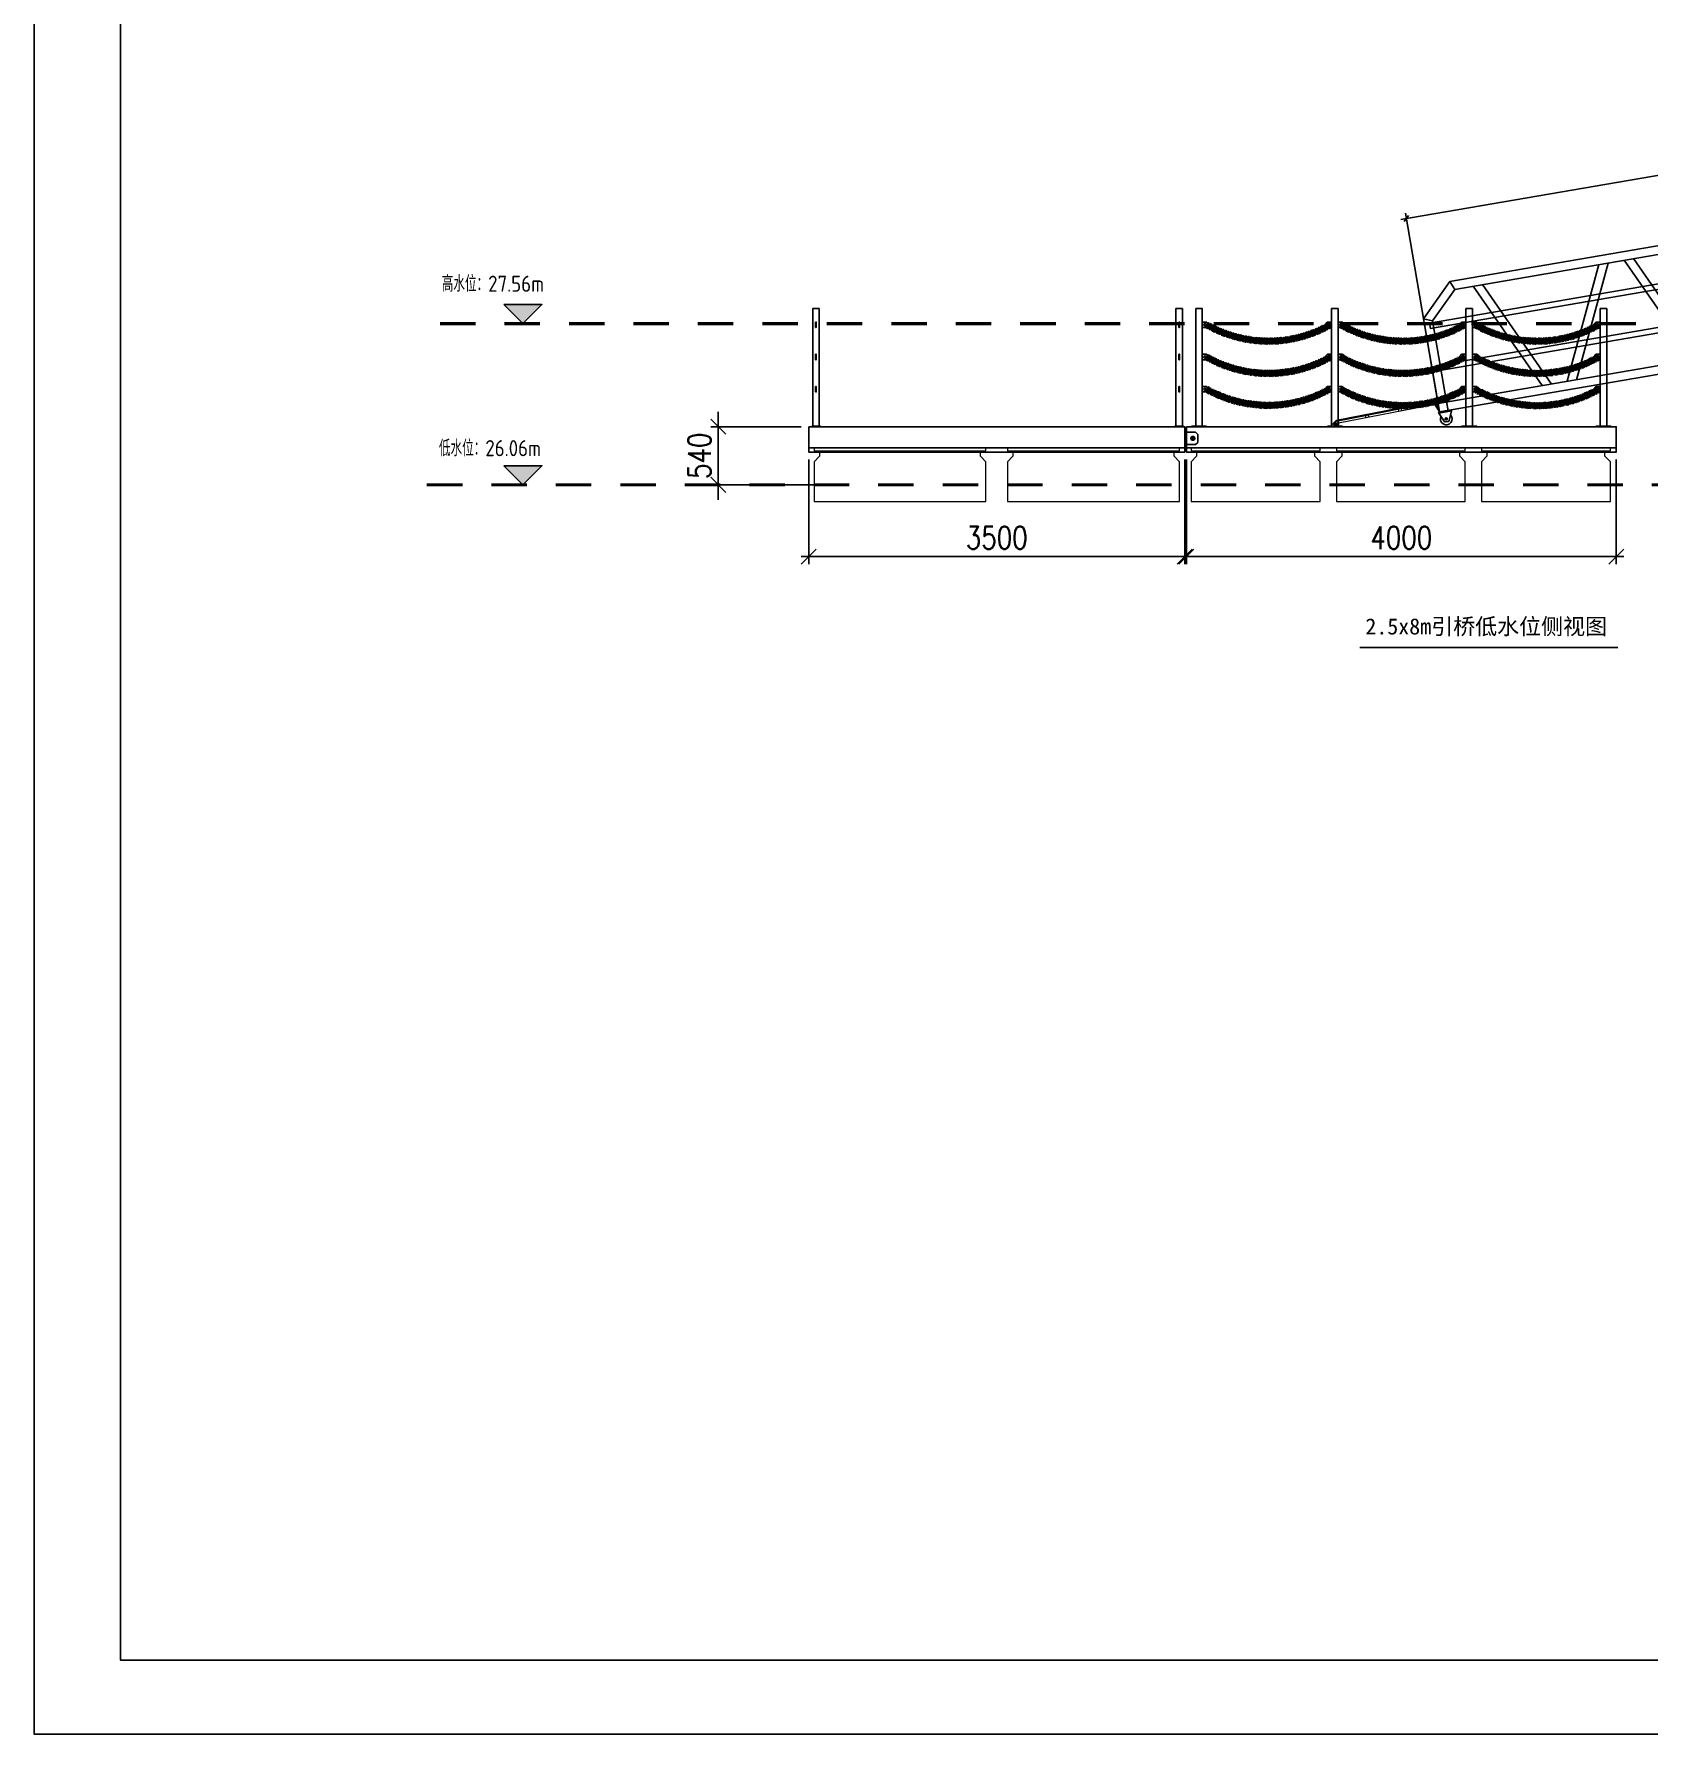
# Model space of a CAD drawing. Extents: x 8238 to 123366, y -35216 to 128109.
# Drawn here: x 75118 to 90148, y 29665 to 45485 of the extents above; entities that cross this region are included whole.
import ezdxf
from ezdxf.enums import TextEntityAlignment as Align

# ---------------------------------------------------------------- set-up
doc = ezdxf.new("R2010")
doc.units = 0
doc.header["$LTSCALE"] = 1000
doc.header["$MEASUREMENT"] = 0
doc.linetypes.add('CENTER', pattern=[2, 1.25, -0.25, 0.25, -0.25])
doc.linetypes.add('CENTER2', pattern=[28.575, 19.05, -3.175, 3.175, -3.175])
for name, color, linetype, lineweight in [('CAXA0', 7, 'Continuous', 70), ('图框', 7, 'Continuous', 13), ('文本', 3, 'Continuous', 13), ('浮箱', 160, 'Continuous', 20), ('铝斜撑', 241, 'Continuous', 9)]:
    doc.layers.add(name, color=color, linetype=linetype, lineweight=lineweight)
for name, color, linetype in [('hjh350-1200', 170, 'Continuous'), ('铝横梁', 220, 'Continuous'), ('铝通', 4, 'Continuous')]:
    doc.layers.add(name, color=color, linetype=linetype)
doc.styles.add('HZTXT', font='txtw.shx', dxfattribs={"width": 0.8, "bigfont": 'hztxtw.shx'})
doc.styles.get("Standard").update_dxf_attribs({"font": 'gbenor.shx', "bigfont": 'gbcbig.shx'})
doc.styles.add('宋体', font='')
doc.styles.get('宋体').set_extended_font_data('SimSun')
doc.dimstyles.new('DIM-50', dxfattribs={"dimscale": 50, "dimtxt": 3, "dimasz": 1, "dimexe": 1, "dimexo": 1, "dimgap": 1, "dimtad": 1, "dimdec": 1, "dimdsep": 46, "dimtxsty": 'HZTXT', "dimblk": 'OBLIQUE', "dimblk1": 'ARCHTICK', "dimblk2": 'OBLIQUE', "dimcen": 0, "dimdle": 1, "dimclrd": 9, "dimclre": 9, "dimclrt": 2, "dimadec": 1, "dimazin": 0, "dimtfac": 1, "dimtdec": 1, "dimtix": 1, "dimtmove": 2, "dimatfit": 3, "dimldrblk": 'OBLIQUE', "dimfxl": 15, "dimtolj": 1, "dimtzin": 0, "dimarcsym": 1})
doc.dimstyles.new('DIM-70', dxfattribs={"dimscale": 70, "dimtxt": 3, "dimasz": 2, "dimexe": 1, "dimexo": 1, "dimgap": 1, "dimtad": 1, "dimdec": 1, "dimdsep": 46, "dimtxsty": 'HZTXT', "dimblk": 'OBLIQUE', "dimcen": 0, "dimdle": 1, "dimclrd": 9, "dimclre": 9, "dimclrt": 2, "dimadec": 1, "dimazin": 0, "dimtfac": 1, "dimtdec": 1, "dimtix": 1, "dimtmove": 2, "dimatfit": 3, "dimldrblk": 'OBLIQUE', "dimfxl": 15, "dimtolj": 1, "dimtzin": 0, "dimarcsym": 1})

# ---------------------------------------------------------------- blocks, each defined once
blk = doc.blocks.new('*U341')
at = {"color": 5, "const_width": 30}
blk.add_lwpolyline([(166, 0), (-166, 0)], dxfattribs=at)
blk = doc.blocks.new('*U342')
at = {"color": 0, "linetype": 'ByBlock', "lineweight": -2, "transparency": 16777216}
for p in [(0, 0), (600, 0), (1200, 0), (1800, 0), (2400, 0), (3000, 0), (3600, 0), (4200, 0), (4800, 0), (5400, 0), (6000, 0), (6600, 0), (7200, 0), (7800, 0), (8400, 0), (9000, 0), (9600, 0), (10200, 0), (10800, 0), (11400, 0), (12000, 0), (12600, 0), (13200, 0)]:
    blk.add_blockref('*U341', p, dxfattribs=at)
blk = doc.blocks.new('*U339')
at = {"color": 5, "const_width": 30}
blk.add_lwpolyline([(166, 0), (-166, 0)], dxfattribs=at)
blk = doc.blocks.new('*U340')
at = {"color": 0, "linetype": 'ByBlock', "lineweight": -2, "transparency": 16777216}
for p in [(0, 0), (600, 0), (1200, 0), (1800, 0), (2400, 0), (3000, 0), (3600, 0), (4200, 0), (4800, 0), (5400, 0), (6000, 0), (6600, 0), (7200, 0), (7800, 0), (8400, 0), (9000, 0), (9600, 0), (10200, 0), (10800, 0), (11400, 0), (12000, 0), (12600, 0), (13200, 0), (13800, 0), (14400, 0), (15000, 0), (15600, 0), (16200, 0)]:
    blk.add_blockref('*U339', p, dxfattribs=at)
blk = doc.blocks.new('GW-R')
at = {"color": 3, "linetype": 'CENTER2'}
for p, q in [((8398, 1960), (8368, 1960)), ((8383, 1945), (8383, 1975))]:
    blk.add_line(p, q, dxfattribs=at)
at = {"color": 1, "linetype": 'CENTER', "ltscale": 0.52}
for p, q in [((8369, 1960), (8397, 1960)), ((8383, 1974), (8383, 1946))]:
    blk.add_line(p, q, dxfattribs=at)
blk.add_lwpolyline([(8443, 2035), (8323, 2035), (8323, 2025), (8443, 2025)], close=True)
at = {"color": 0}
for points in [[(8360, 1942), (8323, 2025)], [(8406, 1942), (8443, 2025)]]:
    blk.add_lwpolyline(points, dxfattribs=at)
blk.add_lwpolyline([(8406, 1942, -0.317501), (8397, 1935), (8370, 1935, -0.317501), (8360, 1942)], format="xyb")
blk.add_circle((8383, 1960), 9)
blk.add_circle((8383, 1960), 9)
blk.add_arc((8383, 1960), 55, 144.9944, 35.0056)
blk = doc.blocks.new('A$C1CD0366B')
at = {"color": 1, "linetype": 'CENTER', "ltscale": 0.52}
for p, q in [((46, 50), (74, 50)), ((60, 36), (60, 64))]:
    blk.add_line(p, q, dxfattribs=at)
blk.add_lwpolyline([(0, 100), (0, 0), (10, 0), (10, 100)], close=True)
blk.add_lwpolyline([(10, 100), (87, 74, -0.315452), (90, 69), (90, 31, -0.315452), (87, 26), (10, 0)], format="xyb")
blk.add_circle((60, 50), 11)
blk = doc.blocks.new('*U283')
at = {"layer": '铝横梁'}
for points in [[(-163, -510), (-638, 510)], [(-75, -510), (-550, 510)], [(75, -510), (550, 510)], [(163, -510), (638, 510)]]:
    blk.add_lwpolyline(points, dxfattribs=at)
blk = doc.blocks.new('*U284')
at = {"color": 0, "linetype": 'ByBlock', "lineweight": -2, "transparency": 16777216}
for p in [(0, 0), (1427, 0), (2854, 0), (4281, 0), (5708, 0)]:
    blk.add_blockref('*U283', p, dxfattribs=at)
blk = doc.blocks.new('GW')
at = {"color": 3}
for points in [[(1209734, 2417378), (1209734, 2418178), (1209434, 2418478), (1202034, 2418478), (1201734, 2418178), (1201734, 2417378)], [(1209654, 2417378), (1209654, 2418145), (1209401, 2418398), (1202067, 2418398), (1201814, 2418145), (1201814, 2417378)], [(1202067, 2418398), (1202034, 2418478)], [(1209401, 2418398), (1209434, 2418478)], [(1201814, 2418145), (1201734, 2418178)], [(1209654, 2418145), (1209734, 2418178)]]:
    blk.add_lwpolyline(points, dxfattribs=at)
for points in [[(1201814, 2418128), (1209686, 2418128), (1209686, 2418078), (1201814, 2418078)], [(1201814, 2417728), (1209686, 2417728), (1209686, 2417678), (1201814, 2417678)]]:
    blk.add_lwpolyline(points, close=True)
blk.add_lwpolyline([(1201734, 2417378), (1209734, 2417378), (1209734, 2417298), (1201734, 2417298)], close=True, dxfattribs=at)
at = {"layer": '铝通'}
for points in [[(1201722, 2417404), (1201814, 2417378), (1201814, 2417298), (1201734, 2417298), (1201702, 2417379)], [(1209747, 2417404), (1209654, 2417378), (1209654, 2417298), (1209734, 2417298), (1209767, 2417379)]]:
    blk.add_lwpolyline(points, dxfattribs=at)
for points in [[(1201734, 2417378), (1201734, 2417322), (1201724, 2417322), (1201714, 2417378)], [(1209734, 2417378), (1209734, 2417322), (1209744, 2417322), (1209754, 2417378)]]:
    blk.add_lwpolyline(points, close=True, dxfattribs=at)
for centre in [(1201716, 2417388), (1209753, 2417388)]:
    blk.add_circle(centre, 7, dxfattribs=at)
for centre, start, end in [((1201716, 2417388), 69.0024, 213.7395), ((1209753, 2417388), 326.2605, 110.9976)]:
    blk.add_arc(centre, 17, start, end, dxfattribs=at)
for name, p in [('*U284', (1202882, 2417888)), ('GW-R', (1201301, 2415263))]:
    blk.add_blockref(name, p)
at = {"layer": '图框', "rotation": 270.000000000001}
blk.add_blockref('A$C1CD0366B', (1201724, 2417298), dxfattribs=at)
blk = doc.blocks.new('_Oblique')
at = {"color": 0, "linetype": 'ByBlock', "lineweight": -2}
blk.add_line((-0.5, -0.5), (0.5, 0.5), dxfattribs=at)
blk = doc.blocks.new('*D472')
at = {"color": 9, "lineweight": -2, "transparency": 16777216}
for p, q in [((95823, 45131), (87840, 43760)), ((96075, 43372), (95766, 45172)), ((88190, 42018), (87881, 43818))]:
    blk.add_line(p, q, dxfattribs=at)
at = {"layer": 'Defpoints', "color": 0, "transparency": 16777216}
for p in [(87890, 43768), (96083, 43323), (88199, 41969)]:
    blk.add_point(p, dxfattribs=at)
at = {"color": 9, "lineweight": -2, "transparency": 16777216, "xscale": 50, "yscale": 50, "zscale": 50}
for p, rotation in [((95774, 45123), 9.746884689865425), ((87890, 43768), 189.7468846898654)]:
    blk.add_blockref('_Oblique', p, dxfattribs=dict(at, rotation=rotation))
at = {"color": 2, "transparency": 16777216, "insert": (91811, 44569), "char_height": 150, "attachment_point": 5, "rotation": 9.7469, "style": 'HZTXT'}
blk.add_mtext('\\A1;8000', dxfattribs=at)
blk = doc.blocks.new('_ArchTick')
at = {"color": 0, "linetype": 'ByBlock', "const_width": 0.4}
blk.add_lwpolyline([(-0.5, -0.5), (0.5, 0.5)], dxfattribs=at)
blk = doc.blocks.new('ZZ-2')
blk.add_lwpolyline([(125607, 24331), (125517, 24331), (125497, 24311), (125497, 24236), (125517, 24216), (125607, 24216)])
blk.add_lwpolyline([(125617, 24211), (125607, 24211), (125607, 24336), (125617, 24336)], close=True)
blk.add_circle((125542, 24274), 18)
at = {"layer": 'Defpoints', "color": 1, "linetype": 'CENTER', "ltscale": 5}
for points in [[(125519, 24274), (125565, 24274)], [(125542, 24297), (125542, 24251)]]:
    blk.add_lwpolyline(points, dxfattribs=at)
at = {"layer": 'Defpoints', "color": 1, "linetype": 'CENTER', "ltscale": 2}
for points in [[(125602, 24311), (125612, 24311), (125622, 24311)], [(125602, 24236), (125612, 24236), (125622, 24236)]]:
    blk.add_lwpolyline(points, dxfattribs=at)
for points in [[(125617, 24302), (125617, 24320), (125607, 24320), (125607, 24302)], [(125617, 24227), (125617, 24245), (125607, 24245), (125607, 24227)]]:
    blk.add_lwpolyline(points, close=True, dxfattribs=at)
blk = doc.blocks.new('A$C32F71815')
at = {"layer": '铝斜撑', "linetype": 'Continuous'}
for p, q in [((3, 20), (0, 20)), ((0, 20), (0, 0)), ((40, 0), (0, 0)), ((3, 20), (3, 3)), ((40, 3), (3, 3)), ((40, 0), (40, 3))]:
    blk.add_line(p, q, dxfattribs=at)
blk = doc.blocks.new('tb')
at = {"lineweight": 0}
h = blk.add_hatch(dxfattribs=at)
h.set_pattern_fill('ANSI31', color=256, scale=0.125, style=0)
h.set_pattern_definition([(45, (-488846.90197, 126237.06756), (-0.2806330038, 0.28063300377), [])])
edge = h.paths.add_edge_path(flags=17)
edge.add_arc((0, 0), 6.5, 0, 360)
edge = h.paths.add_edge_path()
edge.add_arc((0, 0), 10, 0, 360)
for p, q in [((-15, -5), (-15, 15)), ((-15, 15), (943, 15)), ((-10, 10), (-10, -5)), ((942, 10), (-10, 10)), ((942, 10), (982, -16)), ((943, 15), (985, -12)), ((-10, -5), (-15, -5)), ((927, -10), (927, -20)), ((937, -30), (957, -30)), ((941, -23), (953, -23)), ((941, -30), (941, -23)), ((945, -23), (945, -7)), ((950, -23), (950, -7)), ((953, -30), (953, -23)), ((967, -10), (967, -20)), ((982, -16), (985, -12))]:
    blk.add_line(p, q, dxfattribs=at)
for points in [[(14, -10), (14, 10), (927, 10), (927, -10)], [(44, 10), (44, -10), (14, -10), (14, 10)], [(356, 10), (356, -10), (326, -10), (326, 10)], [(668, 10), (668, -10), (638, -10), (638, 10)]]:
    blk.add_lwpolyline(points, close=True, dxfattribs=at)
for radius in [10, 6.5]:
    blk.add_circle((0, 0), radius, dxfattribs=at)
for centre, start, end in [((937, -20), 180, 270), ((957, -20), 270, 0)]:
    blk.add_arc(centre, 10, start, end, dxfattribs=at)
blk.add_blockref('A$C32F71815', (927, -10), dxfattribs=at)
blk = doc.blocks.new('*U327')
at = {"layer": '浮箱'}
blk.add_lwpolyline([(-800, -250), (800, -250), (800, 120), (750, 170), (750, 220), (800, 220), (800, 250), (-800, 250), (-800, 220), (-750, 220), (-750, 170), (-800, 120)], close=True, dxfattribs=at)
blk.add_lwpolyline([(-750, 220), (750, 220)], dxfattribs=at)
blk = doc.blocks.new('*U328')
at = {"color": 0, "linetype": 'ByBlock', "lineweight": -2, "transparency": 16777216}
for p in [(0, 0), (1800, 0)]:
    blk.add_blockref('*U327', p, dxfattribs=at)
blk = doc.blocks.new('*U329')
at = {"layer": '浮箱'}
blk.add_lwpolyline([(-600, -250), (600, -250), (600, 120), (550, 170), (550, 220), (600, 220), (600, 250), (-600, 250), (-600, 220), (-550, 220), (-550, 170), (-600, 120)], close=True, dxfattribs=at)
blk.add_lwpolyline([(-550, 220), (550, 220)], dxfattribs=at)
blk = doc.blocks.new('*U330')
at = {"color": 0, "linetype": 'ByBlock', "lineweight": -2, "transparency": 16777216}
for p in [(0, 0), (1350, 0), (2700, 0)]:
    blk.add_blockref('*U329', p, dxfattribs=at)
blk = doc.blocks.new('*D460')
at = {"color": 9, "lineweight": -2, "transparency": 16777216}
for p, q in [((81487, 41830), (81487, 41970)), ((82258, 41830), (81417, 41830)), ((81487, 41830), (81487, 41290)), ((82637, 41290), (81417, 41290)), ((81487, 41290), (81487, 41150))]:
    blk.add_line(p, q, dxfattribs=at)
at = {"layer": 'Defpoints', "color": 0, "transparency": 16777216}
for p in [(82328, 41830), (81487, 41290), (82707, 41290)]:
    blk.add_point(p, dxfattribs=at)
at = {"color": 9, "lineweight": -2, "transparency": 16777216, "xscale": 140, "yscale": 140, "zscale": 140}
for p, rotation in [((81487, 41830), 270), ((81487, 41290), 90)]:
    blk.add_blockref('_Oblique', p, dxfattribs=dict(at, rotation=rotation))
at = {"color": 2, "transparency": 16777216, "insert": (81312, 41560), "char_height": 210, "attachment_point": 5, "rotation": 90, "style": 'HZTXT'}
blk.add_mtext('\\A1;540', dxfattribs=at)
blk = doc.blocks.new('*D370')
at = {"color": 9, "lineweight": -2, "transparency": 16777216}
for p, q in [((82328, 41525), (82328, 40552)), ((85828, 41525), (85828, 40552)), ((82258, 40622), (85898, 40622))]:
    blk.add_line(p, q, dxfattribs=at)
at = {"layer": 'Defpoints', "color": 0, "transparency": 16777216}
for p in [(82328, 41595), (85828, 41595), (85828, 40622)]:
    blk.add_point(p, dxfattribs=at)
at = {"color": 9, "lineweight": -2, "transparency": 16777216, "xscale": 140, "yscale": 140, "zscale": 140, "rotation": 180}
blk.add_blockref('_Oblique', (82328, 40622), dxfattribs=at)
at = {"color": 9, "lineweight": -2, "transparency": 16777216, "xscale": 140, "yscale": 140, "zscale": 140}
blk.add_blockref('_Oblique', (85828, 40622), dxfattribs=at)
at = {"color": 2, "transparency": 16777216, "insert": (84078, 40797), "char_height": 210, "attachment_point": 5, "style": 'HZTXT'}
blk.add_mtext('\\A1;3500', dxfattribs=at)
blk = doc.blocks.new('*D371')
at = {"color": 9, "lineweight": -2, "transparency": 16777216}
for p, q in [((85843, 41525), (85843, 40552)), ((89843, 41525), (89843, 40552)), ((85773, 40622), (89913, 40622))]:
    blk.add_line(p, q, dxfattribs=at)
at = {"layer": 'Defpoints', "color": 0, "transparency": 16777216}
for p in [(85843, 41595), (89843, 41595), (89843, 40622)]:
    blk.add_point(p, dxfattribs=at)
at = {"color": 9, "lineweight": -2, "transparency": 16777216, "xscale": 140, "yscale": 140, "zscale": 140, "rotation": 180}
blk.add_blockref('_Oblique', (85843, 40622), dxfattribs=at)
at = {"color": 9, "lineweight": -2, "transparency": 16777216, "xscale": 140, "yscale": 140, "zscale": 140}
blk.add_blockref('_Oblique', (89843, 40622), dxfattribs=at)
at = {"color": 2, "transparency": 16777216, "insert": (87843, 40797), "char_height": 210, "attachment_point": 5, "style": 'HZTXT'}
blk.add_mtext('\\A1;4000', dxfattribs=at)
blk = doc.blocks.new('*U136')
blk.add_lwpolyline([(-25, 25), (-25, -25), (15, -25), (25, -15), (25, 15), (15, 25), (-25, 25)])
blk.add_circle((0, 0), 10)
blk = doc.blocks.new('*U137')
at = {"color": 0, "linetype": 'ByBlock', "lineweight": -2, "transparency": 16777216}
for p in [(0, 600), (0, 300), (0, 0)]:
    blk.add_blockref('*U136', p, dxfattribs=at)
blk = doc.blocks.new('*U134')
blk.add_lwpolyline([(-25, 25), (-25, -25), (15, -25), (25, -15), (25, 15), (15, 25), (-25, 25)])
blk.add_circle((0, 0), 10)
blk = doc.blocks.new('*U135')
at = {"color": 0, "linetype": 'ByBlock', "lineweight": -2, "transparency": 16777216}
for p in [(0, 600), (0, 300), (0, 0)]:
    blk.add_blockref('*U134', p, dxfattribs=at)
blk = doc.blocks.new('LG-LZ')
at = {"color": 7}
for points in [[(1136941, 2514484), (1137081, 2514484), (1137081, 2514478), (1136941, 2514478), (1136941, 2514484)], [(1136955, 2514484), (1136955, 2514478)], [(1136962, 2514489), (1136962, 2514473)], [(1136969, 2514484), (1136969, 2514478)], [(1137053, 2514484), (1137053, 2514478)], [(1137060, 2514489), (1137060, 2514473)], [(1137067, 2514484), (1137067, 2514478)]]:
    blk.add_lwpolyline(points, dxfattribs=at)
at = {"layer": 'hjh350-1200', "color": 6}
blk.add_lwpolyline([(1137041, 2515578), (1136981, 2515578), (1136981, 2514484), (1137041, 2514484)], close=True, dxfattribs=at)
at = {"xscale": -1}
blk.add_blockref('*U135', (1136956, 2514828), dxfattribs=at)
blk.add_blockref('*U137', (1137066, 2514828))
blk = doc.blocks.new('*U309')
at = {"layer": 'CAXA0'}
for p, q in [((23, 14), (36, 14)), ((36, 6), (23, 6)), ((72, 16), (86, 17)), ((86, 9), (73, 8)), ((37, -5), (23, -5)), ((37, -13), (23, -13)), ((87, -2), (73, -3)), ((87, -10), (74, -11))]:
    blk.add_line(p, q, dxfattribs=at)
blk.add_lwpolyline([(72, 6), (40, 5, 1), (40, -3), (72, -2, 1), (72, 6)], format="xyb", dxfattribs=at)
for centre, radius, start, end in [((23, 1), 13.3, 90.9188, 163.4612), ((23, 1), 5.33, 90.9188, 132.3284), ((36, 1), 13.3, 19.6243, 90.9188), ((36, 1), 13.3, 19.6243, 90.9188), ((36, 1), 5.33, 49.5092, 90.9188), ((36, 1), 5.33, 49.5092, 90.9188), ((73, 3), 13.3, 93.1606, 165.703), ((73, 3), 5.33, 93.1606, 134.5702), ((86, 3), 13.3, 20.6182, 93.1606), ((86, 3), 13.3, 20.6182, 93.1606), ((86, 3), 5.33, 51.751, 93.1606), ((86, 3), 5.33, 51.751, 93.1606), ((23, 1), 13.3, 198.3764, 270.9188), ((23, 1), 5.33, 229.5092, 270.9188), ((36, 1), 5.33, 270.9188, 312.3284), ((36, 1), 13.3, 270.9188, 344.7109), ((36, 1), 5.33, 270.9188, 312.3284), ((36, 1), 13.3, 270.9188, 344.7109), ((73, 3), 13.3, 200.6182, 273.1606), ((73, 3), 5.33, 231.751, 273.1606), ((86, 3), 13.3, 273.1606, 345.703), ((86, 3), 13.3, 273.1606, 345.703), ((86, 3), 5.33, 273.1606, 314.5702), ((86, 3), 5.33, 273.1606, 314.5702)]:
    blk.add_arc(centre, radius, start, end, dxfattribs=at)
blk = doc.blocks.new('*U310')
at = {"color": 0, "linetype": 'ByBlock', "lineweight": -2, "transparency": 16777216}
for p, rotation in [((1133087, 2514792), 332.1169999690284), ((1133132, 2514770), 334.5752915565449), ((1133178, 2514749), 337.0335831440608), ((1133224, 2514731), 339.4918747315768), ((1133271, 2514714), 341.9501663190929), ((1133319, 2514700), 344.408457906609), ((1133368, 2514687), 346.8667494941251), ((1133815, 2514671), 8.99137378176869), ((1133864, 2514680), 11.44966536928477), ((1133913, 2514691), 13.90795695680105), ((1133961, 2514704), 16.36624854431703), ((1134008, 2514719), 18.824540131833), ((1134055, 2514736), 21.28283171934912), ((1134102, 2514756), 23.74112330686542), ((1134147, 2514777), 26.19941489438151), ((1133417, 2514677), 349.3250410816411), ((1133466, 2514669), 351.783332669157), ((1133516, 2514663), 354.2416242566727), ((1133565, 2514659), 356.699915844189), ((1133615, 2514657), 359.1582074317055), ((1133665, 2514657), 1.616499019220556), ((1133715, 2514660), 4.074790606736444), ((1133765, 2514665), 6.533082194252587)]:
    blk.add_blockref('*U309', p, dxfattribs=dict(at, rotation=rotation))
blk = doc.blocks.new('*U311')
at = {"layer": 'CAXA0'}
for p, q in [((23, 14), (36, 14)), ((36, 6), (23, 6)), ((72, 16), (86, 17)), ((86, 9), (73, 8)), ((37, -5), (23, -5)), ((37, -13), (23, -13)), ((87, -2), (73, -3)), ((87, -10), (74, -11))]:
    blk.add_line(p, q, dxfattribs=at)
blk.add_lwpolyline([(72, 6), (40, 5, 1), (40, -3), (72, -2, 1), (72, 6)], format="xyb", dxfattribs=at)
for centre, radius, start, end in [((23, 1), 13.3, 90.9188, 163.4612), ((23, 1), 5.33, 90.9188, 132.3284), ((36, 1), 13.3, 19.6243, 90.9188), ((36, 1), 13.3, 19.6243, 90.9188), ((36, 1), 5.33, 49.5092, 90.9188), ((36, 1), 5.33, 49.5092, 90.9188), ((73, 3), 13.3, 93.1606, 165.703), ((73, 3), 5.33, 93.1606, 134.5702), ((86, 3), 13.3, 20.6182, 93.1606), ((86, 3), 13.3, 20.6182, 93.1606), ((86, 3), 5.33, 51.751, 93.1606), ((86, 3), 5.33, 51.751, 93.1606), ((23, 1), 13.3, 198.3764, 270.9188), ((23, 1), 5.33, 229.5092, 270.9188), ((36, 1), 5.33, 270.9188, 312.3284), ((36, 1), 13.3, 270.9188, 344.7109), ((36, 1), 5.33, 270.9188, 312.3284), ((36, 1), 13.3, 270.9188, 344.7109), ((73, 3), 13.3, 200.6182, 273.1606), ((73, 3), 5.33, 231.751, 273.1606), ((86, 3), 13.3, 273.1606, 345.703), ((86, 3), 13.3, 273.1606, 345.703), ((86, 3), 5.33, 273.1606, 314.5702), ((86, 3), 5.33, 273.1606, 314.5702)]:
    blk.add_arc(centre, radius, start, end, dxfattribs=at)
blk = doc.blocks.new('*U299')
at = {"color": 0, "linetype": 'ByBlock', "lineweight": -2, "transparency": 16777216}
for p, rotation in [((1133087, 2514792), 332.1169999690284), ((1133132, 2514770), 334.5752915565449), ((1133178, 2514749), 337.0335831440608), ((1133224, 2514731), 339.4918747315768), ((1133271, 2514714), 341.9501663190929), ((1133319, 2514700), 344.408457906609), ((1133368, 2514687), 346.8667494941251), ((1133815, 2514671), 8.99137378176869), ((1133864, 2514680), 11.44966536928477), ((1133913, 2514691), 13.90795695680105), ((1133961, 2514704), 16.36624854431703), ((1134008, 2514719), 18.824540131833), ((1134055, 2514736), 21.28283171934912), ((1134102, 2514756), 23.74112330686542), ((1134147, 2514777), 26.19941489438151), ((1133417, 2514677), 349.3250410816411), ((1133466, 2514669), 351.783332669157), ((1133516, 2514663), 354.2416242566727), ((1133565, 2514659), 356.699915844189), ((1133615, 2514657), 359.1582074317055), ((1133665, 2514657), 1.616499019220556), ((1133715, 2514660), 4.074790606736444), ((1133765, 2514665), 6.533082194252587)]:
    blk.add_blockref('*U311', p, dxfattribs=dict(at, rotation=rotation))
blk = doc.blocks.new('*U306')
at = {"layer": 'CAXA0'}
for p, q in [((23, 14), (36, 14)), ((36, 6), (23, 6)), ((72, 16), (86, 17)), ((86, 9), (73, 8)), ((37, -5), (23, -5)), ((37, -13), (23, -13)), ((87, -2), (73, -3)), ((87, -10), (74, -11))]:
    blk.add_line(p, q, dxfattribs=at)
blk.add_lwpolyline([(72, 6), (40, 5, 1), (40, -3), (72, -2, 1), (72, 6)], format="xyb", dxfattribs=at)
for centre, radius, start, end in [((23, 1), 13.3, 90.9188, 163.4612), ((23, 1), 5.33, 90.9188, 132.3284), ((36, 1), 13.3, 19.6243, 90.9188), ((36, 1), 13.3, 19.6243, 90.9188), ((36, 1), 5.33, 49.5092, 90.9188), ((36, 1), 5.33, 49.5092, 90.9188), ((73, 3), 13.3, 93.1606, 165.703), ((73, 3), 5.33, 93.1606, 134.5702), ((86, 3), 13.3, 20.6182, 93.1606), ((86, 3), 13.3, 20.6182, 93.1606), ((86, 3), 5.33, 51.751, 93.1606), ((86, 3), 5.33, 51.751, 93.1606), ((23, 1), 13.3, 198.3764, 270.9188), ((23, 1), 5.33, 229.5092, 270.9188), ((36, 1), 5.33, 270.9188, 312.3284), ((36, 1), 13.3, 270.9188, 344.7109), ((36, 1), 5.33, 270.9188, 312.3284), ((36, 1), 13.3, 270.9188, 344.7109), ((73, 3), 13.3, 200.6182, 273.1606), ((73, 3), 5.33, 231.751, 273.1606), ((86, 3), 13.3, 273.1606, 345.703), ((86, 3), 13.3, 273.1606, 345.703), ((86, 3), 5.33, 273.1606, 314.5702), ((86, 3), 5.33, 273.1606, 314.5702)]:
    blk.add_arc(centre, radius, start, end, dxfattribs=at)
blk = doc.blocks.new('*U308')
at = {"color": 0, "linetype": 'ByBlock', "lineweight": -2, "transparency": 16777216}
for p, rotation in [((1133087, 2514792), 332.1169999690284), ((1133132, 2514770), 334.5752915565449), ((1133178, 2514749), 337.0335831440608), ((1133224, 2514731), 339.4918747315768), ((1133271, 2514714), 341.9501663190929), ((1133319, 2514700), 344.408457906609), ((1133368, 2514687), 346.8667494941251), ((1133815, 2514671), 8.99137378176869), ((1133864, 2514680), 11.44966536928477), ((1133913, 2514691), 13.90795695680105), ((1133961, 2514704), 16.36624854431703), ((1134008, 2514719), 18.824540131833), ((1134055, 2514736), 21.28283171934912), ((1134102, 2514756), 23.74112330686542), ((1134147, 2514777), 26.19941489438151), ((1133417, 2514677), 349.3250410816411), ((1133466, 2514669), 351.783332669157), ((1133516, 2514663), 354.2416242566727), ((1133565, 2514659), 356.699915844189), ((1133615, 2514657), 359.1582074317055), ((1133665, 2514657), 1.616499019220556), ((1133715, 2514660), 4.074790606736444), ((1133765, 2514665), 6.533082194252587)]:
    blk.add_blockref('*U306', p, dxfattribs=dict(at, rotation=rotation))
blk = doc.blocks.new('*U296')
at = {"layer": 'CAXA0'}
for p, q in [((23, 14), (36, 14)), ((36, 6), (23, 6)), ((72, 16), (86, 17)), ((86, 9), (73, 8)), ((37, -5), (23, -5)), ((37, -13), (23, -13)), ((87, -2), (73, -3)), ((87, -10), (74, -11))]:
    blk.add_line(p, q, dxfattribs=at)
blk.add_lwpolyline([(72, 6), (40, 5, 1), (40, -3), (72, -2, 1), (72, 6)], format="xyb", dxfattribs=at)
for centre, radius, start, end in [((23, 1), 13.3, 90.9188, 163.4612), ((23, 1), 5.33, 90.9188, 132.3284), ((36, 1), 13.3, 19.6243, 90.9188), ((36, 1), 13.3, 19.6243, 90.9188), ((36, 1), 5.33, 49.5092, 90.9188), ((36, 1), 5.33, 49.5092, 90.9188), ((73, 3), 13.3, 93.1606, 165.703), ((73, 3), 5.33, 93.1606, 134.5702), ((86, 3), 13.3, 20.6182, 93.1606), ((86, 3), 13.3, 20.6182, 93.1606), ((86, 3), 5.33, 51.751, 93.1606), ((86, 3), 5.33, 51.751, 93.1606), ((23, 1), 13.3, 198.3764, 270.9188), ((23, 1), 5.33, 229.5092, 270.9188), ((36, 1), 5.33, 270.9188, 312.3284), ((36, 1), 13.3, 270.9188, 344.7109), ((36, 1), 5.33, 270.9188, 312.3284), ((36, 1), 13.3, 270.9188, 344.7109), ((73, 3), 13.3, 200.6182, 273.1606), ((73, 3), 5.33, 231.751, 273.1606), ((86, 3), 13.3, 273.1606, 345.703), ((86, 3), 13.3, 273.1606, 345.703), ((86, 3), 5.33, 273.1606, 314.5702), ((86, 3), 5.33, 273.1606, 314.5702)]:
    blk.add_arc(centre, radius, start, end, dxfattribs=at)
blk = doc.blocks.new('*U297')
at = {"color": 0, "linetype": 'ByBlock', "lineweight": -2, "transparency": 16777216}
for p, rotation in [((1133087, 2514792), 332.1169999690284), ((1133132, 2514770), 334.5752915565449), ((1133178, 2514749), 337.0335831440608), ((1133224, 2514731), 339.4918747315768), ((1133271, 2514714), 341.9501663190929), ((1133319, 2514700), 344.408457906609), ((1133368, 2514687), 346.8667494941251), ((1133815, 2514671), 8.99137378176869), ((1133864, 2514680), 11.44966536928477), ((1133913, 2514691), 13.90795695680105), ((1133961, 2514704), 16.36624854431703), ((1134008, 2514719), 18.824540131833), ((1134055, 2514736), 21.28283171934912), ((1134102, 2514756), 23.74112330686542), ((1134147, 2514777), 26.19941489438151), ((1133417, 2514677), 349.3250410816411), ((1133466, 2514669), 351.783332669157), ((1133516, 2514663), 354.2416242566727), ((1133565, 2514659), 356.699915844189), ((1133615, 2514657), 359.1582074317055), ((1133665, 2514657), 1.616499019220556), ((1133715, 2514660), 4.074790606736444), ((1133765, 2514665), 6.533082194252587)]:
    blk.add_blockref('*U296', p, dxfattribs=dict(at, rotation=rotation))
blk = doc.blocks.new('*U298')
at = {"layer": 'CAXA0'}
for p, q in [((23, 14), (36, 14)), ((36, 6), (23, 6)), ((72, 16), (86, 17)), ((86, 9), (73, 8)), ((37, -5), (23, -5)), ((37, -13), (23, -13)), ((87, -2), (73, -3)), ((87, -10), (74, -11))]:
    blk.add_line(p, q, dxfattribs=at)
blk.add_lwpolyline([(72, 6), (40, 5, 1), (40, -3), (72, -2, 1), (72, 6)], format="xyb", dxfattribs=at)
for centre, radius, start, end in [((23, 1), 13.3, 90.9188, 163.4612), ((23, 1), 5.33, 90.9188, 132.3284), ((36, 1), 13.3, 19.6243, 90.9188), ((36, 1), 13.3, 19.6243, 90.9188), ((36, 1), 5.33, 49.5092, 90.9188), ((36, 1), 5.33, 49.5092, 90.9188), ((73, 3), 13.3, 93.1606, 165.703), ((73, 3), 5.33, 93.1606, 134.5702), ((86, 3), 13.3, 20.6182, 93.1606), ((86, 3), 13.3, 20.6182, 93.1606), ((86, 3), 5.33, 51.751, 93.1606), ((86, 3), 5.33, 51.751, 93.1606), ((23, 1), 13.3, 198.3764, 270.9188), ((23, 1), 5.33, 229.5092, 270.9188), ((36, 1), 5.33, 270.9188, 312.3284), ((36, 1), 13.3, 270.9188, 344.7109), ((36, 1), 5.33, 270.9188, 312.3284), ((36, 1), 13.3, 270.9188, 344.7109), ((73, 3), 13.3, 200.6182, 273.1606), ((73, 3), 5.33, 231.751, 273.1606), ((86, 3), 13.3, 273.1606, 345.703), ((86, 3), 13.3, 273.1606, 345.703), ((86, 3), 5.33, 273.1606, 314.5702), ((86, 3), 5.33, 273.1606, 314.5702)]:
    blk.add_arc(centre, radius, start, end, dxfattribs=at)
blk = doc.blocks.new('*U302')
at = {"color": 0, "linetype": 'ByBlock', "lineweight": -2, "transparency": 16777216}
for p, rotation in [((1133087, 2514792), 332.1169999690284), ((1133132, 2514770), 334.5752915565449), ((1133178, 2514749), 337.0335831440608), ((1133224, 2514731), 339.4918747315768), ((1133271, 2514714), 341.9501663190929), ((1133319, 2514700), 344.408457906609), ((1133368, 2514687), 346.8667494941251), ((1133815, 2514671), 8.99137378176869), ((1133864, 2514680), 11.44966536928477), ((1133913, 2514691), 13.90795695680105), ((1133961, 2514704), 16.36624854431703), ((1134008, 2514719), 18.824540131833), ((1134055, 2514736), 21.28283171934912), ((1134102, 2514756), 23.74112330686542), ((1134147, 2514777), 26.19941489438151), ((1133417, 2514677), 349.3250410816411), ((1133466, 2514669), 351.783332669157), ((1133516, 2514663), 354.2416242566727), ((1133565, 2514659), 356.699915844189), ((1133615, 2514657), 359.1582074317055), ((1133665, 2514657), 1.616499019220556), ((1133715, 2514660), 4.074790606736444), ((1133765, 2514665), 6.533082194252587)]:
    blk.add_blockref('*U298', p, dxfattribs=dict(at, rotation=rotation))
blk = doc.blocks.new('*U303')
at = {"layer": 'CAXA0'}
for p, q in [((23, 14), (36, 14)), ((36, 6), (23, 6)), ((72, 16), (86, 17)), ((86, 9), (73, 8)), ((37, -5), (23, -5)), ((37, -13), (23, -13)), ((87, -2), (73, -3)), ((87, -10), (74, -11))]:
    blk.add_line(p, q, dxfattribs=at)
blk.add_lwpolyline([(72, 6), (40, 5, 1), (40, -3), (72, -2, 1), (72, 6)], format="xyb", dxfattribs=at)
for centre, radius, start, end in [((23, 1), 13.3, 90.9188, 163.4612), ((23, 1), 5.33, 90.9188, 132.3284), ((36, 1), 13.3, 19.6243, 90.9188), ((36, 1), 13.3, 19.6243, 90.9188), ((36, 1), 5.33, 49.5092, 90.9188), ((36, 1), 5.33, 49.5092, 90.9188), ((73, 3), 13.3, 93.1606, 165.703), ((73, 3), 5.33, 93.1606, 134.5702), ((86, 3), 13.3, 20.6182, 93.1606), ((86, 3), 13.3, 20.6182, 93.1606), ((86, 3), 5.33, 51.751, 93.1606), ((86, 3), 5.33, 51.751, 93.1606), ((23, 1), 13.3, 198.3764, 270.9188), ((23, 1), 5.33, 229.5092, 270.9188), ((36, 1), 5.33, 270.9188, 312.3284), ((36, 1), 13.3, 270.9188, 344.7109), ((36, 1), 5.33, 270.9188, 312.3284), ((36, 1), 13.3, 270.9188, 344.7109), ((73, 3), 13.3, 200.6182, 273.1606), ((73, 3), 5.33, 231.751, 273.1606), ((86, 3), 13.3, 273.1606, 345.703), ((86, 3), 13.3, 273.1606, 345.703), ((86, 3), 5.33, 273.1606, 314.5702), ((86, 3), 5.33, 273.1606, 314.5702)]:
    blk.add_arc(centre, radius, start, end, dxfattribs=at)
blk = doc.blocks.new('*U295')
at = {"color": 0, "linetype": 'ByBlock', "lineweight": -2, "transparency": 16777216}
for p, rotation in [((1133087, 2514792), 332.1169999690284), ((1133132, 2514770), 334.5752915565449), ((1133178, 2514749), 337.0335831440608), ((1133224, 2514731), 339.4918747315768), ((1133271, 2514714), 341.9501663190929), ((1133319, 2514700), 344.408457906609), ((1133368, 2514687), 346.8667494941251), ((1133815, 2514671), 8.99137378176869), ((1133864, 2514680), 11.44966536928477), ((1133913, 2514691), 13.90795695680105), ((1133961, 2514704), 16.36624854431703), ((1134008, 2514719), 18.824540131833), ((1134055, 2514736), 21.28283171934912), ((1134102, 2514756), 23.74112330686542), ((1134147, 2514777), 26.19941489438151), ((1133417, 2514677), 349.3250410816411), ((1133466, 2514669), 351.783332669157), ((1133516, 2514663), 354.2416242566727), ((1133565, 2514659), 356.699915844189), ((1133615, 2514657), 359.1582074317055), ((1133665, 2514657), 1.616499019220556), ((1133715, 2514660), 4.074790606736444), ((1133765, 2514665), 6.533082194252587)]:
    blk.add_blockref('*U303', p, dxfattribs=dict(at, rotation=rotation))
blk = doc.blocks.new('*U307')
at = {"layer": 'CAXA0'}
for p, q in [((23, 14), (36, 14)), ((36, 6), (23, 6)), ((72, 16), (86, 17)), ((86, 9), (73, 8)), ((37, -5), (23, -5)), ((37, -13), (23, -13)), ((87, -2), (73, -3)), ((87, -10), (74, -11))]:
    blk.add_line(p, q, dxfattribs=at)
blk.add_lwpolyline([(72, 6), (40, 5, 1), (40, -3), (72, -2, 1), (72, 6)], format="xyb", dxfattribs=at)
for centre, radius, start, end in [((23, 1), 13.3, 90.9188, 163.4612), ((23, 1), 5.33, 90.9188, 132.3284), ((36, 1), 13.3, 19.6243, 90.9188), ((36, 1), 13.3, 19.6243, 90.9188), ((36, 1), 5.33, 49.5092, 90.9188), ((36, 1), 5.33, 49.5092, 90.9188), ((73, 3), 13.3, 93.1606, 165.703), ((73, 3), 5.33, 93.1606, 134.5702), ((86, 3), 13.3, 20.6182, 93.1606), ((86, 3), 13.3, 20.6182, 93.1606), ((86, 3), 5.33, 51.751, 93.1606), ((86, 3), 5.33, 51.751, 93.1606), ((23, 1), 13.3, 198.3764, 270.9188), ((23, 1), 5.33, 229.5092, 270.9188), ((36, 1), 5.33, 270.9188, 312.3284), ((36, 1), 13.3, 270.9188, 344.7109), ((36, 1), 5.33, 270.9188, 312.3284), ((36, 1), 13.3, 270.9188, 344.7109), ((73, 3), 13.3, 200.6182, 273.1606), ((73, 3), 5.33, 231.751, 273.1606), ((86, 3), 13.3, 273.1606, 345.703), ((86, 3), 13.3, 273.1606, 345.703), ((86, 3), 5.33, 273.1606, 314.5702), ((86, 3), 5.33, 273.1606, 314.5702)]:
    blk.add_arc(centre, radius, start, end, dxfattribs=at)
blk = doc.blocks.new('*U300')
at = {"color": 0, "linetype": 'ByBlock', "lineweight": -2, "transparency": 16777216}
for p, rotation in [((1133087, 2514792), 332.1169999690284), ((1133132, 2514770), 334.5752915565449), ((1133178, 2514749), 337.0335831440608), ((1133224, 2514731), 339.4918747315768), ((1133271, 2514714), 341.9501663190929), ((1133319, 2514700), 344.408457906609), ((1133368, 2514687), 346.8667494941251), ((1133815, 2514671), 8.99137378176869), ((1133864, 2514680), 11.44966536928477), ((1133913, 2514691), 13.90795695680105), ((1133961, 2514704), 16.36624854431703), ((1134008, 2514719), 18.824540131833), ((1134055, 2514736), 21.28283171934912), ((1134102, 2514756), 23.74112330686542), ((1134147, 2514777), 26.19941489438151), ((1133417, 2514677), 349.3250410816411), ((1133466, 2514669), 351.783332669157), ((1133516, 2514663), 354.2416242566727), ((1133565, 2514659), 356.699915844189), ((1133615, 2514657), 359.1582074317055), ((1133665, 2514657), 1.616499019220556), ((1133715, 2514660), 4.074790606736444), ((1133765, 2514665), 6.533082194252587)]:
    blk.add_blockref('*U307', p, dxfattribs=dict(at, rotation=rotation))
blk = doc.blocks.new('*U301')
at = {"layer": 'CAXA0'}
for p, q in [((23, 14), (36, 14)), ((36, 6), (23, 6)), ((72, 16), (86, 17)), ((86, 9), (73, 8)), ((37, -5), (23, -5)), ((37, -13), (23, -13)), ((87, -2), (73, -3)), ((87, -10), (74, -11))]:
    blk.add_line(p, q, dxfattribs=at)
blk.add_lwpolyline([(72, 6), (40, 5, 1), (40, -3), (72, -2, 1), (72, 6)], format="xyb", dxfattribs=at)
for centre, radius, start, end in [((23, 1), 13.3, 90.9188, 163.4612), ((23, 1), 5.33, 90.9188, 132.3284), ((36, 1), 13.3, 19.6243, 90.9188), ((36, 1), 13.3, 19.6243, 90.9188), ((36, 1), 5.33, 49.5092, 90.9188), ((36, 1), 5.33, 49.5092, 90.9188), ((73, 3), 13.3, 93.1606, 165.703), ((73, 3), 5.33, 93.1606, 134.5702), ((86, 3), 13.3, 20.6182, 93.1606), ((86, 3), 13.3, 20.6182, 93.1606), ((86, 3), 5.33, 51.751, 93.1606), ((86, 3), 5.33, 51.751, 93.1606), ((23, 1), 13.3, 198.3764, 270.9188), ((23, 1), 5.33, 229.5092, 270.9188), ((36, 1), 5.33, 270.9188, 312.3284), ((36, 1), 13.3, 270.9188, 344.7109), ((36, 1), 5.33, 270.9188, 312.3284), ((36, 1), 13.3, 270.9188, 344.7109), ((73, 3), 13.3, 200.6182, 273.1606), ((73, 3), 5.33, 231.751, 273.1606), ((86, 3), 13.3, 273.1606, 345.703), ((86, 3), 13.3, 273.1606, 345.703), ((86, 3), 5.33, 273.1606, 314.5702), ((86, 3), 5.33, 273.1606, 314.5702)]:
    blk.add_arc(centre, radius, start, end, dxfattribs=at)
blk = doc.blocks.new('*U304')
at = {"color": 0, "linetype": 'ByBlock', "lineweight": -2, "transparency": 16777216}
for p, rotation in [((1133087, 2514792), 332.1169999690284), ((1133132, 2514770), 334.5752915565449), ((1133178, 2514749), 337.0335831440608), ((1133224, 2514731), 339.4918747315768), ((1133271, 2514714), 341.9501663190929), ((1133319, 2514700), 344.408457906609), ((1133368, 2514687), 346.8667494941251), ((1133815, 2514671), 8.99137378176869), ((1133864, 2514680), 11.44966536928477), ((1133913, 2514691), 13.90795695680105), ((1133961, 2514704), 16.36624854431703), ((1134008, 2514719), 18.824540131833), ((1134055, 2514736), 21.28283171934912), ((1134102, 2514756), 23.74112330686542), ((1134147, 2514777), 26.19941489438151), ((1133417, 2514677), 349.3250410816411), ((1133466, 2514669), 351.783332669157), ((1133516, 2514663), 354.2416242566727), ((1133565, 2514659), 356.699915844189), ((1133615, 2514657), 359.1582074317055), ((1133665, 2514657), 1.616499019220556), ((1133715, 2514660), 4.074790606736444), ((1133765, 2514665), 6.533082194252587)]:
    blk.add_blockref('*U301', p, dxfattribs=dict(at, rotation=rotation))
blk = doc.blocks.new('*U305')
at = {"layer": 'CAXA0'}
for p, q in [((23, 14), (36, 14)), ((36, 6), (23, 6)), ((72, 16), (86, 17)), ((86, 9), (73, 8)), ((37, -5), (23, -5)), ((37, -13), (23, -13)), ((87, -2), (73, -3)), ((87, -10), (74, -11))]:
    blk.add_line(p, q, dxfattribs=at)
blk.add_lwpolyline([(72, 6), (40, 5, 1), (40, -3), (72, -2, 1), (72, 6)], format="xyb", dxfattribs=at)
for centre, radius, start, end in [((23, 1), 13.3, 90.9188, 163.4612), ((23, 1), 5.33, 90.9188, 132.3284), ((36, 1), 13.3, 19.6243, 90.9188), ((36, 1), 13.3, 19.6243, 90.9188), ((36, 1), 5.33, 49.5092, 90.9188), ((36, 1), 5.33, 49.5092, 90.9188), ((73, 3), 13.3, 93.1606, 165.703), ((73, 3), 5.33, 93.1606, 134.5702), ((86, 3), 13.3, 20.6182, 93.1606), ((86, 3), 13.3, 20.6182, 93.1606), ((86, 3), 5.33, 51.751, 93.1606), ((86, 3), 5.33, 51.751, 93.1606), ((23, 1), 13.3, 198.3764, 270.9188), ((23, 1), 5.33, 229.5092, 270.9188), ((36, 1), 5.33, 270.9188, 312.3284), ((36, 1), 13.3, 270.9188, 344.7109), ((36, 1), 5.33, 270.9188, 312.3284), ((36, 1), 13.3, 270.9188, 344.7109), ((73, 3), 13.3, 200.6182, 273.1606), ((73, 3), 5.33, 231.751, 273.1606), ((86, 3), 13.3, 273.1606, 345.703), ((86, 3), 13.3, 273.1606, 345.703), ((86, 3), 5.33, 273.1606, 314.5702), ((86, 3), 5.33, 273.1606, 314.5702)]:
    blk.add_arc(centre, radius, start, end, dxfattribs=at)
blk = doc.blocks.new('*U312')
at = {"color": 0, "linetype": 'ByBlock', "lineweight": -2, "transparency": 16777216}
for p, rotation in [((1133087, 2514792), 332.1169999690284), ((1133132, 2514770), 334.5752915565449), ((1133178, 2514749), 337.0335831440608), ((1133224, 2514731), 339.4918747315768), ((1133271, 2514714), 341.9501663190929), ((1133319, 2514700), 344.408457906609), ((1133368, 2514687), 346.8667494941251), ((1133815, 2514671), 8.99137378176869), ((1133864, 2514680), 11.44966536928477), ((1133913, 2514691), 13.90795695680105), ((1133961, 2514704), 16.36624854431703), ((1134008, 2514719), 18.824540131833), ((1134055, 2514736), 21.28283171934912), ((1134102, 2514756), 23.74112330686542), ((1134147, 2514777), 26.19941489438151), ((1133417, 2514677), 349.3250410816411), ((1133466, 2514669), 351.783332669157), ((1133516, 2514663), 354.2416242566727), ((1133565, 2514659), 356.699915844189), ((1133615, 2514657), 359.1582074317055), ((1133665, 2514657), 1.616499019220556), ((1133715, 2514660), 4.074790606736444), ((1133765, 2514665), 6.533082194252587)]:
    blk.add_blockref('*U305', p, dxfattribs=dict(at, rotation=rotation))
blk = doc.blocks.new('*U139')
blk.add_lwpolyline([(-25, 25), (-25, -25), (15, -25), (25, -15), (25, 15), (15, 25), (-25, 25)])
blk.add_circle((0, 0), 10)
blk = doc.blocks.new('*U140')
at = {"color": 0, "linetype": 'ByBlock', "lineweight": -2, "transparency": 16777216}
for p in [(0, 600), (0, 300), (0, 0)]:
    blk.add_blockref('*U139', p, dxfattribs=at)
blk = doc.blocks.new('LG-DB-LZ')
at = {"color": 7}
for points in [[(1142793, 2514484), (1142933, 2514484), (1142933, 2514478), (1142793, 2514478), (1142793, 2514484)], [(1142807, 2514484), (1142807, 2514478)], [(1142814, 2514489), (1142814, 2514473)], [(1142821, 2514484), (1142821, 2514478)], [(1142905, 2514484), (1142905, 2514478)], [(1142912, 2514489), (1142912, 2514473)], [(1142919, 2514484), (1142919, 2514478)]]:
    blk.add_lwpolyline(points, dxfattribs=at)
at = {"layer": 'hjh350-1200', "color": 6}
blk.add_lwpolyline([(1142893, 2515578), (1142833, 2515578), (1142833, 2514484), (1142893, 2514484)], close=True, dxfattribs=at)
at = {"xscale": -1}
blk.add_blockref('*U140', (1142808, 2514828), dxfattribs=at)
blk = doc.blocks.new('DGREXD')
for centre in [(659417, 100251), (660666, 100251), (661917, 100251), (659417, 99951), (660667, 99951), (661916, 99951), (659413, 99654), (660667, 99651), (661916, 99651)]:
    blk.add_arc(centre, 1165, 240.2493, 296.0153)
at = {"xscale": -1}
blk.add_blockref('LG-DB-LZ', (1801633, -2416189), dxfattribs=at)
for name, p in [('LG-LZ', (-476977, -2416189)), ('LG-LZ', (-475727, -2416189)), ('LG-DB-LZ', (-480329, -2416189))]:
    blk.add_blockref(name, p)
at = {"rotation": 358.1322842162513}
for name, p in [('*U308', (-555609, -2377287)), ('*U297', (-554360, -2377287)), ('*U300', (-553109, -2377287)), ('*U299', (-555609, -2377587)), ('*U302', (-554359, -2377587)), ('*U304', (-553110, -2377587)), ('*U310', (-555613, -2377884)), ('*U295', (-554359, -2377887)), ('*U312', (-553110, -2377887))]:
    blk.add_blockref(name, p, dxfattribs=at)
blk = doc.blocks.new('*U360')
for points in [[(-3, 427), (3, 427), (3, 377), (-3, 377)], [(-3, 127), (3, 127), (3, 77), (-3, 77)], [(-3, -173), (3, -173), (3, -223), (-3, -223)]]:
    blk.add_lwpolyline(points, close=True)
at = {"color": 7}
for points in [[(-40, -541), (40, -541), (40, -547), (-40, -547), (-40, -541)], [(-7, -541), (-7, -547)], [(0, -536), (0, -552)], [(7, -541), (7, -547)]]:
    blk.add_lwpolyline(points, dxfattribs=at)
at = {"layer": 'hjh350-1200', "color": 6}
blk.add_lwpolyline([(30, 552), (-30, 552), (-30, -541), (30, -541)], close=True, dxfattribs=at)
blk = doc.blocks.new('*U361')
at = {"color": 0, "linetype": 'ByBlock', "lineweight": -2, "transparency": 16777216}
for p in [(0, 0), (3380, 0)]:
    blk.add_blockref('*U360', p, dxfattribs=at)

msp = doc.modelspace()

# ---------------------------------------------------------------- hatches: boundary and pattern name
h = msp.add_hatch(color=256)
h.dxf.hatch_style = 1
h.paths.add_polyline_path([(79668.17, 42790.08), (79491.39, 42966.85), (79844.95, 42966.85)])
h = msp.add_hatch(color=256)
h.dxf.hatch_style = 1
h.paths.add_polyline_path([(79668.17, 41290.08), (79491.39, 41466.85), (79844.95, 41466.85)])

# ---------------------------------------------------------------- linework, layer by layer
for points in [[(75118.49, 61004.94), (123366.01, 61004.94), (123366.01, 29664.76), (75118.49, 29664.76)], [(75922.59, 60004.94), (122208.76, 60004.94), (122208.76, 30352.88), (75922.59, 30352.88)]]:
    msp.add_lwpolyline(points, close=True)
for points in [[(79491.39, 42966.85), (79668.17, 42790.08), (79844.95, 42966.85), (79491.39, 42966.85)], [(79491.39, 41466.85), (79668.17, 41290.08), (79844.95, 41466.85), (79491.39, 41466.85)]]:
    msp.add_lwpolyline(points)
at = {"color": 3}
for points in [[(82327.82, 41830.03), (85827.78, 41830.03), (85827.78, 41594.54), (82327.82, 41594.54)], [(85842.78, 41830.03), (89842.73, 41830.03), (89842.73, 41594.54), (85842.78, 41594.54)]]:
    msp.add_lwpolyline(points, close=True, dxfattribs=at)
for points in [[(82327.82, 41635.02), (85827.78, 41635.02)], [(85842.78, 41635.02), (89842.73, 41635.02)]]:
    msp.add_lwpolyline(points, dxfattribs=at)
at = {"layer": '文本', "const_width": 15.19}
msp.add_lwpolyline([(87454.9, 39774.64), (89860.89, 39774.64)], dxfattribs=at)

# ---------------------------------------------------------------- block references
at = {"xscale": -1}
for name, p, rotation in [('GW', (1689709.16, -2135633.88), 9.746872742625188), ('tb', (88165.48, 42054.22), 11.07546099757289)]:
    msp.add_blockref(name, p, dxfattribs=dict(at, rotation=rotation))
for name, p in [('*U361', (82395.82, 42377.53)), ('DGREXD', (-572809.36, -56459.36)), ('*U340', (79061.88, 42790.08)), ('*U328', (83177.78, 41385.15)), ('*U330', (86488.4, 41385.15)), ('*U342', (78940.27, 41290.08))]:
    msp.add_blockref(name, p)
msp.add_blockref('ZZ-2', (211445.2, 17448.47), dxfattribs=at)

# ---------------------------------------------------------------- texts
for s, p in [('高水位：27.56m', (78912.98, 43086.19)), ('低水位：26.06m', (78886.78, 41556.04))]:
    msp.add_text(s, height=150).set_placement(p)
at = {"layer": '文本', "style": '宋体'}
msp.add_text('2.5x8m引桥低水位侧视图', height=150, dxfattribs=at).set_placement((87508.53, 39972.34), align=Align.MIDDLE_LEFT)

# ---------------------------------------------------------------- dimensions: what is measured, and where the dimension line sits
dim = msp.add_aligned_dim(p1=(96083.27, 43322.98), p2=(88198.75, 41968.62), distance=-1826.11, dimstyle='DIM-50')
dim.commit()
dim.dimension.update_dxf_attribs({"geometry": '*D472', "text_midpoint": (91810.69, 44568.75)})
dim = msp.add_linear_dim(base=(81487.3615, 41290.076), p1=(82327.8232, 41830.0308), p2=(82706.6418, 41290.076), angle=90, dimstyle='DIM-70')
dim.commit()
dim.dimension.update_dxf_attribs({"geometry": '*D460', "text_midpoint": (81312.3615, 41560.0534)})
for base, p1, p2, picture, middle in [((85827.78, 40622.23), (82327.82, 41594.54), (85827.78, 41594.54), '*D370', (84077.8, 40797.23)), ((89842.7285, 40622.232), (85842.7759, 41594.5388), (89842.7285, 41594.5388), '*D371', (87842.7522, 40797.232))]:
    dim = msp.add_linear_dim(base=base, p1=p1, p2=p2, dimstyle='DIM-70')
    dim.commit()
    dim.dimension.update_dxf_attribs({"geometry": picture, "text_midpoint": middle})

doc.saveas('drawing.dxf')
